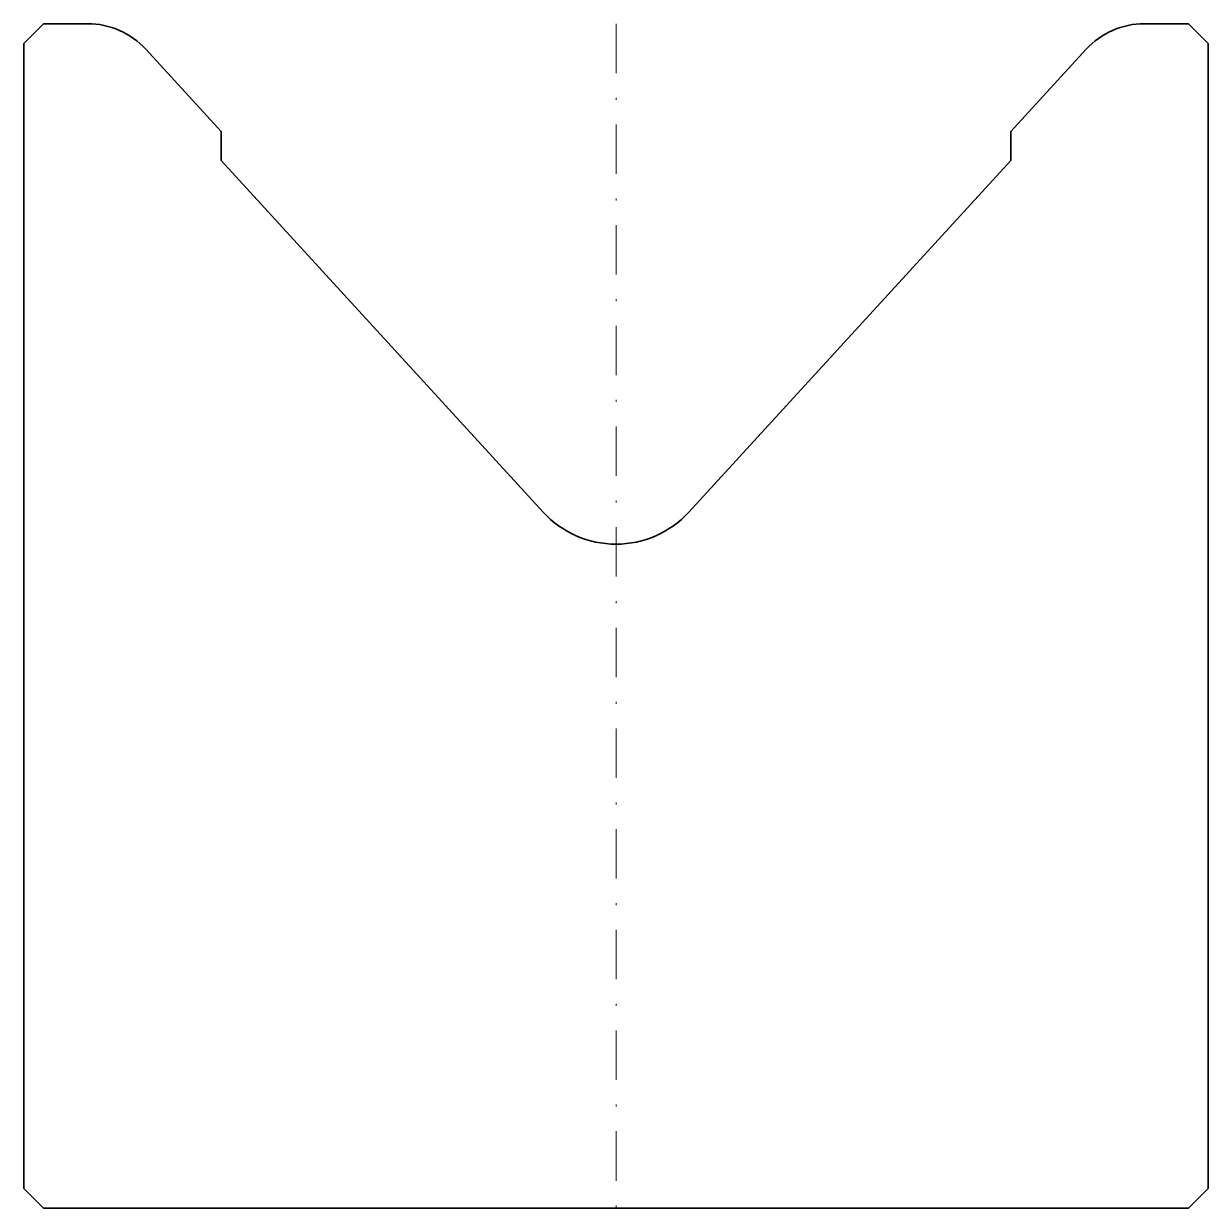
# Model space of a CAD drawing. Header units: millimetres. Extents: x -30 to 30, y -60 to 0.
import ezdxf

# ---------------------------------------------------------------- set-up
doc = ezdxf.new("R2010")
doc.units = ezdxf.units.MM
doc.header["$LTSCALE"] = 5
doc.linetypes.add('AUSGEZOGEN', pattern=[0])
doc.linetypes.add('DASHDOT', pattern=[1, 0.5, -0.25, 0, -0.25])
doc.layers.add('2', color=7, linetype='Continuous')

# ---------------------------------------------------------------- blocks, each defined once
blk = doc.blocks.new('20212_nNn00')
at = {"layer": '2', "color": 7, "linetype": 'AUSGEZOGEN', "lineweight": 35}
for p, q in [((-30, -1), (-29, 0)), ((-29, 0), (-26.76, 0)), ((26.76, 0), (29, 0)), ((29, 0), (30, -1)), ((-30, -59), (-30, -1)), ((30, -1), (30, -59)), ((-23.811, -1.298), (-20, -5.457)), ((20, -5.457), (23.811, -1.298)), ((-20, -5.457), (-20, -6.937)), ((20, -6.937), (20, -5.457)), ((-20, -6.937), (-3.686, -24.74)), ((3.686, -24.74), (20, -6.937)), ((-29, -60), (-30, -59)), ((30, -59), (29, -60)), ((29, -60), (-29, -60))]:
    blk.add_line(p, q, dxfattribs=at)
for centre, radius, start, end in [((-26.76, -4), 4, 42.5, 90), ((26.76, -4), 4, 90, 137.5), ((0, -21.362), 5, 222.5, 317.5)]:
    blk.add_arc(centre, radius, start, end, dxfattribs=at)

msp = doc.modelspace()

# ---------------------------------------------------------------- linework, layer by layer
at = {"layer": '2', "color": 7, "linetype": 'DASHDOT', "lineweight": 18}
msp.add_line((0, 0), (0, -60), dxfattribs=at)

# ---------------------------------------------------------------- block references
msp.add_blockref('20212_nNn00', (0, 0))

doc.saveas('drawing.dxf')
